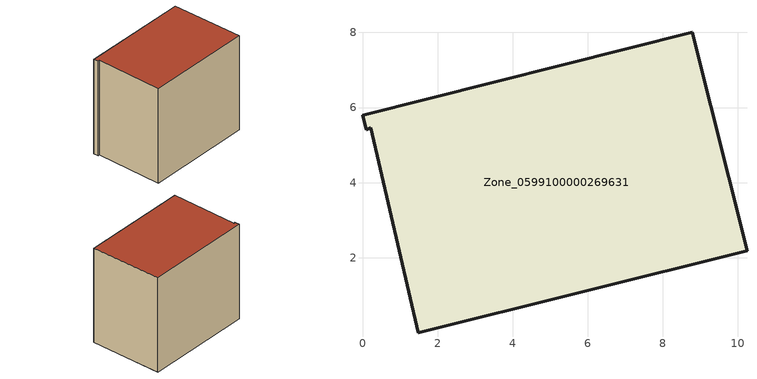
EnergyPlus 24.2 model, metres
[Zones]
Zone_0599100000269631
 floor ground (C_G): 10.24,2.19 1.48,0.01 0.22,5.46 0.1,5.41 0,5.8 8.79,8 z0
 wall outside (C_F): 10.24,2.19 8.79,8 0,5.8 0.1,5.41 0.22,5.46 1.48,0.01 10.24,2.19 z0:8.08
 roof outside (C_R): 1.48,0.01 10.24,2.19 8.79,8 0,5.8 0.1,5.41 0.22,5.46 z8.08
[BUILDING]
Pand.0599100000269631: North Axis=0; Terrain=City; Loads Convergence Tolerance Value=0.04; Temperature Convergence Tolerance Value=0.4; Solar Distribution=FullExterior; Maximum Number of Warmup Days=25; Minimum Number of Warmup Days=1
[Site:Location]
Rotterdam.The.Hague.AP_ZH_NLD Design_Conditions: Latitude=51.96; Longitude=4.45; Time Zone=1; Elevation=-4.5
[SITE:GROUNDTEMPERATURE:BUILDINGSURFACE]
18, 18, 18, 18, 18, 18, 18, 18, 18, 18, 18, 18
[MATERIAL] Thermal Absorptance=0.9; Solar Absorptance=0.7; Visible Absorptance=0.7
Name | Roughness | Thickness | Conductivity | Density | Specific Heat
G.TI.1965-1974 | MediumSmooth | 0.15 | 0.882353 | 540 | 1210
F.TI.1965-1974 | Rough | 0.3 | 0.697674 | 1920 | 840
R.TI.1965-1974 | MediumRough | 0.2 | 0.232558 | 1500 | 1000
[CONSTRUCTION]
C_G: G.TI.1965-1974
C_F: F.TI.1965-1974
C_R: R.TI.1965-1974
[ZONE]
Zone_0599100000269631: Type=1; Multiplier=1; Ceiling Height=Autocalculate; Volume=Autocalculate; Floor Area=autocalculate; Part of Total Floor Area=Yes
[ZONEINFILTRATION:DESIGNFLOWRATE]
Infil_Zone_0599100000269631: Zone or ZoneList or Space or SpaceList=Zone_0599100000269631; Schedule=AlwaysOn; Design Flow Rate Calculation Method=Flow/Area; Flow Rate per Floor Area=0.003; Constant Term Coefficient=1; Temperature Term Coefficient=0; Velocity Term Coefficient=0; Velocity Squared Term Coefficient=0
[HVACTEMPLATE:ZONE:IDEALLOADSAIRSYSTEM]
Zone_0599100000269631: Maximum Heating Supply Air Temperature=50; Minimum Cooling Supply Air Temperature=13; Maximum Heating Supply Air Humidity Ratio=0.0156; Minimum Cooling Supply Air Humidity Ratio=0.0077; Heating Limit=NoLimit; Cooling Limit=NoLimit; Dehumidification Control Type=ConstantSensibleHeatRatio; Cooling Sensible Heat Ratio=0.7; Dehumidification Setpoint=60; Humidification Control Type=None; Humidification Setpoint=30; Outdoor Air Method=None; Outdoor Air Flow Rate per Person=0.00944; Outdoor Air Flow Rate per Zone Floor Area=0; Outdoor Air Flow Rate per Zone=0; Demand Controlled Ventilation Type=None; Outdoor Air Economizer Type=NoEconomizer; Heat Recovery Type=None; Sensible Heat Recovery Effectiveness=0.7; Latent Heat Recovery Effectiveness=0.65
[ZONECONTROL:THERMOSTAT]
ThermostatControl_Zone_0599100000269631: Zone or ZoneList=Zone_0599100000269631; Control Type Schedule=DualSetpointControlType; Control 1=Thermostat_Zone_0599100000269631; Temperature Difference Between Cutout And Setpoint=0
[THERMOSTATSETPOINT:DUALSETPOINT]
Thermostat_Zone_0599100000269631: Heating Setpoint Temperature Schedule=HeatingSetpoint_Zone_0599100000269631; Cooling Setpoint Temperature Schedule=CoolingSetpoint_Zone_0599100000269631
[SCHEDULE:COMPACT]
HeatingSetpoint_Zone_0599100000269631: Through: 12/31, For: AllDays, Until: 24:00, 21
CoolingSetpoint_Zone_0599100000269631: Through: 12/31, For: AllDays, Until: 24:00, 24
DualSetpointControlType: Through: 12/31, For: AllDays, Until: 24:00, 4
AlwaysOn: Through: 12/31, For: AllDays, Until: 24:00, 1
